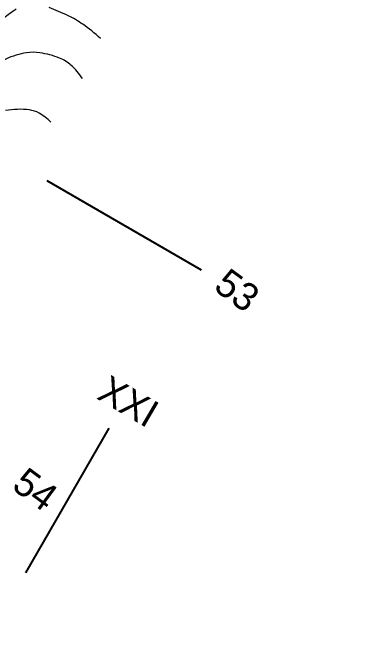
# Model space of a CAD drawing. Header units: millimetres. Extents: x -994 to -400, y 519 to 1360.
# Drawn here: x -585.9 to -554.9, y 803 to 856.4 of the extents above; entities that cross this region are included whole.
import ezdxf

# ---------------------------------------------------------------- set-up
doc = ezdxf.new("R2010")
doc.units = ezdxf.units.MM
doc.linetypes.add('DASHED', pattern=[7, 5, -2, 0])
doc.layers.add('Кривульки', color=1, linetype='Continuous')
doc.layers.add('Кривульки Товсты', color=70, linetype='Continuous', lineweight=30)

msp = doc.modelspace()

# ---------------------------------------------------------------- linework, layer by layer
at = {"layer": 'Кривульки', "linetype": 'ByBlock'}
for p, q in [((-569.779, 834.433), (-582.943, 842.033)), ((-584.774, 808.601), (-577.649, 820.942))]:
    msp.add_line(p, q, dxfattribs=at)
at = {"layer": 'Кривульки', "lineweight": 20}
for points in [[(-585.584, 856.706, 0.003368), (-586.677, 855.916, 0.005312), (-587.448, 855.338, -0.007866), (-587.971, 854.951, -0.1059), (-588.412, 854.758, -0.05644), (-589.305, 854.68, -0.095713), (-589.973, 854.827, -0.157924), (-590.29, 855.105, -0.188308), (-590.342, 855.415, 0.093443), (-590.329, 856.032, 0.110694), (-591.288, 858.394, 0.164496)], [(-579.947, 850.771, 0.067843), (-580.917, 851.911, 0.089484), (-581.886, 852.508, 0.053046), (-583.569, 852.969, 0.081985), (-584.703, 852.967, 0.063529), (-586.471, 852.434, 0.070533), (-587.881, 851.55, 0.037825), (-589.148, 850.304, -0.042819), (-590.278, 849.215, -0.013778), (-591.105, 848.581, -0.019375), (-591.722, 848.171, -0.081995), (-592.445, 847.878, -0.091946), (-593.141, 847.852, -0.117072), (-593.656, 848.056, -0.104187), (-594.08, 848.51, -0.065304), (-594.475, 849.411, -0.043865), (-594.759, 850.845, -0.025231), (-594.809, 851.717, 0.026036), (-594.859, 852.561, 0.050475), (-595.139, 853.863, 0.037238), (-595.82, 855.531, 0.084141), (-596.66, 856.685, 0.109305)], [(-578.407, 854.197, 0.032132), (-579.918, 855.405, 0.042994), (-581.17, 856.129, 0.011824), (-582.789, 856.841, 0.034003)], [(-582.647, 847.049, 0.069632), (-583.633, 847.816, 0.100198), (-584.461, 848.092, 0.076624), (-586.511, 848.029, 0.135469)]]:
    msp.add_lwpolyline(points, format="xyb", dxfattribs=at)
at = {"layer": 'Кривульки Товсты', "lineweight": 30, "ltscale": 0.3}
msp.add_lwpolyline([(-572.713, 740.749, 0.000007), (-577.045, 744.315, 0.000013)], format="xyb", dxfattribs=at)

# ---------------------------------------------------------------- texts
at = {"layer": 'Кривульки', "linetype": 'DASHED', "char_height": 2.375, "attachment_point": 1}
for s, width, insert, rotation in [('{\\Ftxt|c204;53}', 6.80509, (-567.446, 834.717), 323.6642), ('XXI', 8.67403, (-577.617, 825.545), 329.6625), ('{\\Ftxt|c204;54}', 6.80509, (-584.668, 817.728), 323.6642)]:
    msp.add_mtext_dynamic_manual_height_columns(s, width=width, gutter_width=12.5, heights=[0], dxfattribs=dict(at, insert=insert, rotation=rotation))

doc.saveas('drawing.dxf')
